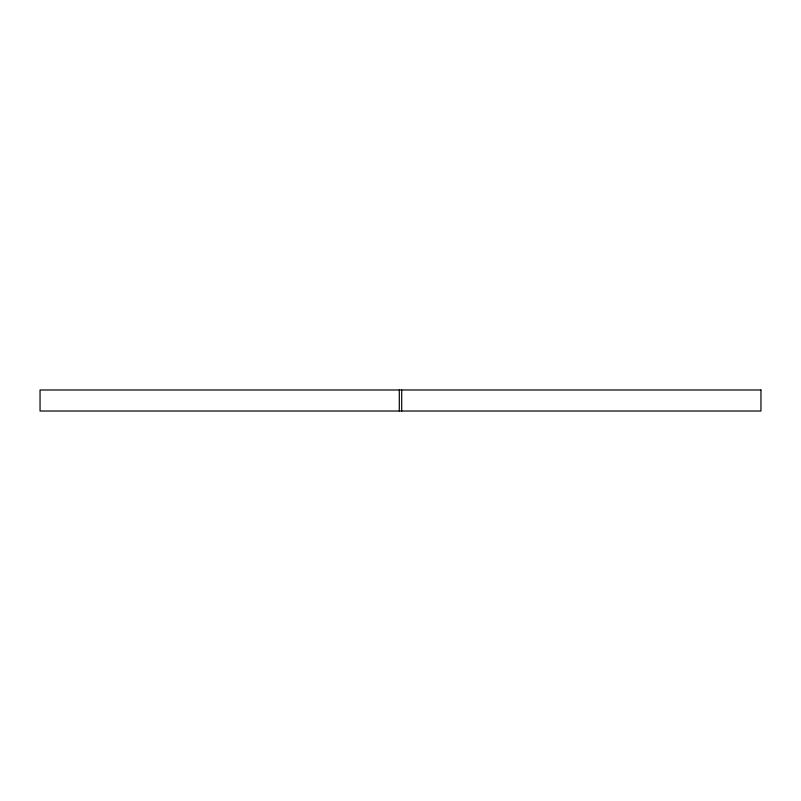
<?xml version="1.0" encoding="UTF-8"?>
<svg xmlns="http://www.w3.org/2000/svg" width="801" height="801" viewBox="0 0 801 801"><rect width="100%" height="100%" fill="white"/><g stroke="black" fill="none" stroke-linecap="round" stroke-linejoin="round"><path stroke-width="1.2" d="M401.701 389.987L401.701 411.013M399.298 389.987L399.298 411.013M760.95 389.987L40.05 389.987L40.05 411.013L760.95 411.013L760.95 389.987"/></g></svg>
